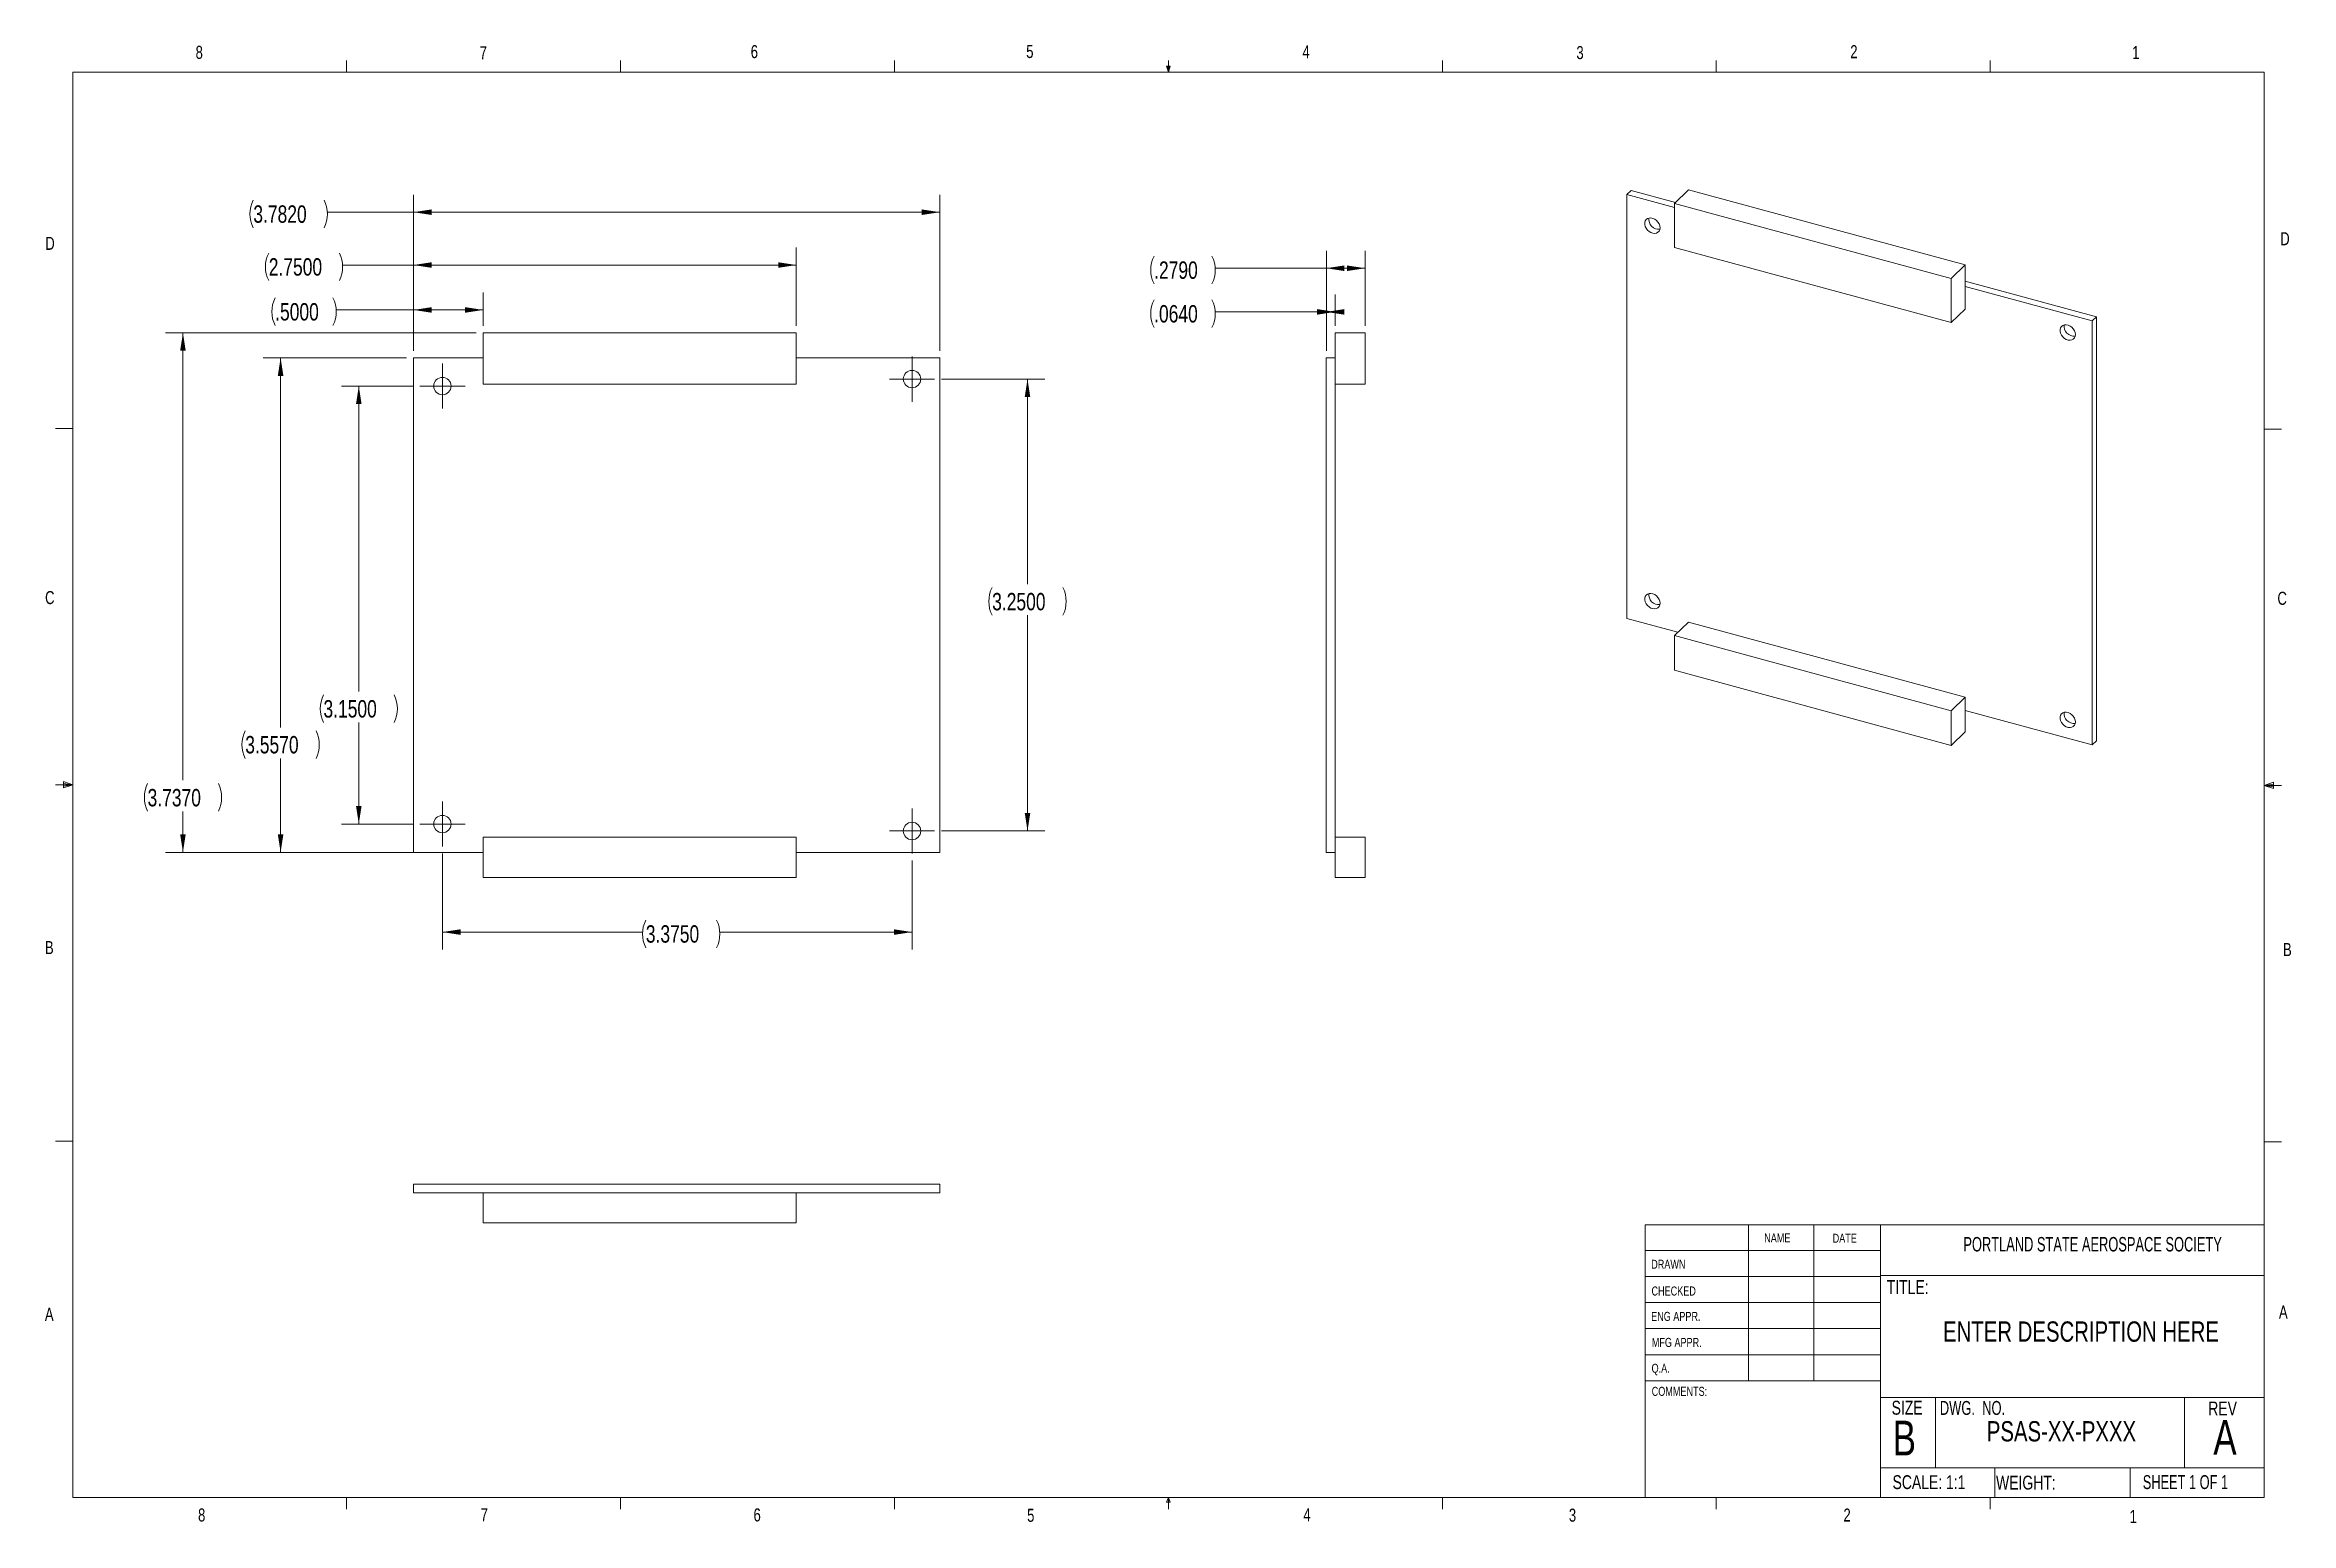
# Model space of a CAD drawing. Header units: inches. Extents: x 0.4 to 16.6, y 0.2 to 10.8.
import ezdxf

# ---------------------------------------------------------------- set-up
doc = ezdxf.new("R2010")
doc.units = ezdxf.units.IN
doc.header["$MEASUREMENT"] = 0
doc.layers.add('FORMAT', color=7, linetype='Continuous')
doc.styles.add('SLDTEXTSTYLE0', font='TXT', dxfattribs={"width": 0.75})
doc.styles.add('SLDTEXTSTYLE1', font='TXT', dxfattribs={"width": 0.663})
doc.styles.add('SLDTEXTSTYLE2', font='TXT', dxfattribs={"width": 0.694444})
doc.styles.add('SLDTEXTSTYLE3', font='TXT', dxfattribs={"width": 0.6875})
doc.dimstyles.new('SLDDIMSTYLE0', dxfattribs={"dimtxt": 0.125, "dimasz": 0.13, "dimexe": 0, "dimexo": 0.0625, "dimgap": 0.03125, "dimtad": 0, "dimtih": 1, "dimtoh": 1, "dimdec": 4, "dimrnd": 1e-09, "dimzin": 4, "dimdsep": 46, "dimtxsty": 'SLDTEXTSTYLE0', "dimsah": 1, "dimcen": 0.09, "dimadec": 0, "dimazin": 1, "dimtfac": 1, "dimtdec": 4, "dimtofl": 0, "dimtmove": 0, "dimatfit": 3, "dimfxl": 1, "dimfrac": 2, "dimtolj": 1, "dimtzin": 12, "dimarcsym": 0})

# ---------------------------------------------------------------- blocks, each defined once
blk = doc.blocks.new('*D1')
at = {"color": 7, "linetype": 'Continuous', "lineweight": 0}
for p, q in [((3.026, 8.588), (1.995, 8.588)), ((2.12, 8.588), (2.12, 5.93)), ((2.12, 5.031), (2.12, 5.707)), ((3.026, 5.031), (1.995, 5.031))]:
    blk.add_line(p, q, dxfattribs=at)
for centre, start, end in [((2.064, 5.806), 153.4349, 206.5651), ((2.176, 5.806), 333.4349, 26.5651)]:
    blk.add_arc(centre, 0.222, start, end, dxfattribs=at)
for points in [[(2.12, 8.588), (2.1, 8.458), (2.14, 8.458)], [(2.12, 5.031), (2.14, 5.161), (2.1, 5.161)]]:
    blk.add_solid(points, dxfattribs=at)
at = {"color": 7, "linetype": 'Continuous', "lineweight": 0, "insert": (1.866, 5.868, -0.136), "char_height": 0.125, "attachment_point": 1, "style": 'SLDTEXTSTYLE0'}
blk.add_mtext('3.5570', dxfattribs=at)
blk = doc.blocks.new('*D2')
at = {"color": 7, "linetype": 'Continuous', "lineweight": 0}
for p, q in [((3.076, 8.638), (3.076, 9.76)), ((6.858, 8.638), (6.858, 9.76)), ((3.076, 9.635), (2.455, 9.635)), ((6.858, 9.635), (3.076, 9.635))]:
    blk.add_line(p, q, dxfattribs=at)
for centre, start, end in [((2.122, 9.622), 153.4349, 206.5651), ((2.234, 9.622), 333.4349, 26.5651)]:
    blk.add_arc(centre, 0.222, start, end, dxfattribs=at)
for points in [[(3.076, 9.635), (3.206, 9.615), (3.206, 9.655)], [(6.858, 9.635), (6.728, 9.655), (6.728, 9.615)]]:
    blk.add_solid(points, dxfattribs=at)
at = {"color": 7, "linetype": 'Continuous', "lineweight": 0, "insert": (1.924, 9.684, -0.136), "char_height": 0.125, "attachment_point": 1, "style": 'SLDTEXTSTYLE0'}
blk.add_mtext('3.7820', dxfattribs=at)
blk = doc.blocks.new('*D3')
at = {"color": 7, "linetype": 'Continuous', "lineweight": 0}
for p, q in [((3.076, 8.638), (3.076, 9.057)), ((3.576, 8.818), (3.576, 9.057)), ((3.076, 8.932), (2.52, 8.932)), ((3.576, 8.932), (3.076, 8.932))]:
    blk.add_line(p, q, dxfattribs=at)
for centre, start, end in [((2.279, 8.919), 153.4349, 206.5651), ((2.298, 8.919), 333.4349, 26.5651)]:
    blk.add_arc(centre, 0.222, start, end, dxfattribs=at)
for points in [[(3.076, 8.932), (3.206, 8.912), (3.206, 8.952)], [(3.576, 8.932), (3.446, 8.952), (3.446, 8.912)]]:
    blk.add_solid(points, dxfattribs=at)
at = {"color": 7, "linetype": 'Continuous', "lineweight": 0, "insert": (2.081, 8.981, -0.136), "char_height": 0.125, "attachment_point": 1, "style": 'SLDTEXTSTYLE0'}
blk.add_mtext('.5000', dxfattribs=at)
blk = doc.blocks.new('*D4')
at = {"color": 7, "linetype": 'Continuous', "lineweight": 0}
for p, q in [((3.076, 8.638), (3.076, 9.38)), ((5.826, 8.818), (5.826, 9.38)), ((3.076, 9.255), (2.566, 9.255)), ((5.826, 9.255), (3.076, 9.255))]:
    blk.add_line(p, q, dxfattribs=at)
for centre, start, end in [((2.233, 9.242), 153.4349, 206.5651), ((2.344, 9.242), 333.4349, 26.5651)]:
    blk.add_arc(centre, 0.222, start, end, dxfattribs=at)
for points in [[(3.076, 9.255), (3.206, 9.235), (3.206, 9.275)], [(5.826, 9.255), (5.696, 9.275), (5.696, 9.235)]]:
    blk.add_solid(points, dxfattribs=at)
at = {"color": 7, "linetype": 'Continuous', "lineweight": 0, "insert": (2.035, 9.304, -0.136), "char_height": 0.125, "attachment_point": 1, "style": 'SLDTEXTSTYLE0'}
blk.add_mtext('2.7500', dxfattribs=at)
blk = doc.blocks.new('*D5')
at = {"color": 7, "linetype": 'Continuous', "lineweight": 0}
for p, q in [((3.526, 8.768), (1.293, 8.768)), ((1.418, 8.768), (1.418, 5.55)), ((1.418, 5.031), (1.418, 5.326)), ((3.526, 5.031), (1.293, 5.031))]:
    blk.add_line(p, q, dxfattribs=at)
for centre, start, end in [((1.363, 5.426), 153.4349, 206.5651), ((1.474, 5.426), 333.4349, 26.5651)]:
    blk.add_arc(centre, 0.222, start, end, dxfattribs=at)
for points in [[(1.418, 8.768), (1.398, 8.638), (1.438, 8.638)], [(1.418, 5.031), (1.438, 5.161), (1.398, 5.161)]]:
    blk.add_solid(points, dxfattribs=at)
at = {"color": 7, "linetype": 'Continuous', "lineweight": 0, "insert": (1.164, 5.487, -0.136), "char_height": 0.125, "attachment_point": 1, "style": 'SLDTEXTSTYLE0'}
blk.add_mtext('3.7370', dxfattribs=at)
blk = doc.blocks.new('*D6')
at = {"color": 7, "linetype": 'Continuous', "lineweight": 0}
for p, q in [((6.871, 8.435), (7.613, 8.435)), ((7.488, 8.435), (7.488, 6.96)), ((7.488, 5.185), (7.488, 6.736)), ((6.871, 5.185), (7.613, 5.185))]:
    blk.add_line(p, q, dxfattribs=at)
for centre, start, end in [((7.432, 6.836), 153.4349, 206.5651), ((7.544, 6.836), 333.4349, 26.5651)]:
    blk.add_arc(centre, 0.222, start, end, dxfattribs=at)
for points in [[(7.488, 8.435), (7.468, 8.305), (7.508, 8.305)], [(7.488, 5.185), (7.508, 5.315), (7.468, 5.315)]]:
    blk.add_solid(points, dxfattribs=at)
at = {"color": 7, "linetype": 'Continuous', "lineweight": 0, "insert": (7.234, 6.897, -0.136), "char_height": 0.125, "attachment_point": 1, "style": 'SLDTEXTSTYLE0'}
blk.add_mtext('3.2500', dxfattribs=at)
blk = doc.blocks.new('*D7')
at = {"color": 7, "linetype": 'Continuous', "lineweight": 0}
for p, q in [((3.071, 8.385), (2.557, 8.385)), ((2.682, 8.385), (2.682, 6.188)), ((2.682, 5.235), (2.682, 5.965)), ((3.071, 5.235), (2.557, 5.235))]:
    blk.add_line(p, q, dxfattribs=at)
for centre, start, end in [((2.627, 6.064), 153.4349, 206.5651), ((2.738, 6.064), 333.4349, 26.5651)]:
    blk.add_arc(centre, 0.222, start, end, dxfattribs=at)
for points in [[(2.682, 8.385), (2.662, 8.255), (2.702, 8.255)], [(2.682, 5.235), (2.702, 5.365), (2.662, 5.365)]]:
    blk.add_solid(points, dxfattribs=at)
at = {"color": 7, "linetype": 'Continuous', "lineweight": 0, "insert": (2.428, 6.126, -0.136), "char_height": 0.125, "attachment_point": 1, "style": 'SLDTEXTSTYLE0'}
blk.add_mtext('3.1500', dxfattribs=at)
blk = doc.blocks.new('*D8')
at = {"color": 7, "linetype": 'Continuous', "lineweight": 0}
for p, q in [((3.283, 5.022), (3.283, 4.333)), ((6.658, 4.972), (6.658, 4.333)), ((3.283, 4.458), (4.722, 4.458)), ((6.658, 4.458), (5.276, 4.458))]:
    blk.add_line(p, q, dxfattribs=at)
for centre, start, end in [((4.943, 4.445), 153.4349, 206.5651), ((5.055, 4.445), 333.4349, 26.5651)]:
    blk.add_arc(centre, 0.222, start, end, dxfattribs=at)
for points in [[(3.283, 4.458), (3.413, 4.438), (3.413, 4.478)], [(6.658, 4.458), (6.528, 4.478), (6.528, 4.438)]]:
    blk.add_solid(points, dxfattribs=at)
at = {"color": 7, "linetype": 'Continuous', "lineweight": 0, "insert": (4.745, 4.507, -0.136), "char_height": 0.125, "attachment_point": 1, "style": 'SLDTEXTSTYLE0'}
blk.add_mtext('3.3750', dxfattribs=at)
blk = doc.blocks.new('SW_CENTERMARKSYMBOL_0')
at = {"color": 0, "linetype": 'Continuous', "lineweight": 0}
for p, q in [((0, 0.1), (0, 0.1625)), ((-0.1, 0), (-0.1625, 0)), ((0, 0), (-0.1, 0)), ((0, 0), (0, 0.1)), ((0, 0), (0, -0.1)), ((0, 0), (0.1, 0)), ((0.1, 0), (0.1625, 0)), ((0, -0.1), (0, -0.1625))]:
    blk.add_line(p, q, dxfattribs=at)
blk = doc.blocks.new('SW_CENTERMARKSYMBOL_1')
at = {"color": 0, "linetype": 'Continuous', "lineweight": 0}
for p, q in [((0, 0.1), (0, 0.1625)), ((-0.1, 0), (-0.1625, 0)), ((0, 0), (-0.1, 0)), ((0, 0), (0, 0.1)), ((0, 0), (0, -0.1)), ((0, 0), (0.1, 0)), ((0.1, 0), (0.1625, 0)), ((0, -0.1), (0, -0.1625))]:
    blk.add_line(p, q, dxfattribs=at)
blk = doc.blocks.new('SW_CENTERMARKSYMBOL_2')
at = {"color": 0, "linetype": 'Continuous', "lineweight": 0}
for p, q in [((0, 0.1), (0, 0.1625)), ((-0.1, 0), (-0.1625, 0)), ((0, 0), (-0.1, 0)), ((0, 0), (0, 0.1)), ((0, 0), (0, -0.1)), ((0, 0), (0.1, 0)), ((0.1, 0), (0.1625, 0)), ((0, -0.1), (0, -0.1625))]:
    blk.add_line(p, q, dxfattribs=at)
blk = doc.blocks.new('SW_CENTERMARKSYMBOL_3')
at = {"color": 0, "linetype": 'Continuous', "lineweight": 0}
for p, q in [((0, 0.1), (0, 0.1625)), ((-0.1, 0), (-0.1625, 0)), ((0, 0), (-0.1, 0)), ((0, 0), (0, 0.1)), ((0, 0), (0, -0.1)), ((0, 0), (0.1, 0)), ((0.1, 0), (0.1625, 0)), ((0, -0.1), (0, -0.1625))]:
    blk.add_line(p, q, dxfattribs=at)
blk = doc.blocks.new('*D13')
at = {"color": 7, "linetype": 'Continuous', "lineweight": 0}
for p, q in [((9.636, 8.638), (9.636, 9.043)), ((9.7, 8.818), (9.7, 9.043)), ((9.636, 8.918), (8.837, 8.918)), ((9.7, 8.918), (9.636, 8.918))]:
    blk.add_line(p, q, dxfattribs=at)
for centre, start, end in [((8.596, 8.905), 153.4349, 206.5651), ((8.615, 8.905), 333.4349, 26.5651)]:
    blk.add_arc(centre, 0.222, start, end, dxfattribs=at)
for points in [[(9.7, 8.918), (9.569, 8.938), (9.569, 8.898)], [(9.636, 8.918), (9.765, 8.898), (9.765, 8.938)]]:
    blk.add_solid(points, dxfattribs=at)
at = {"color": 7, "linetype": 'Continuous', "lineweight": 0, "insert": (8.398, 8.967, 0.004), "char_height": 0.125, "attachment_point": 1, "style": 'SLDTEXTSTYLE0'}
blk.add_mtext('.0640', dxfattribs=at)
blk = doc.blocks.new('*D14')
at = {"color": 7, "linetype": 'Continuous', "lineweight": 0}
for p, q in [((9.636, 9.232), (8.837, 9.232)), ((9.636, 8.638), (9.636, 9.357)), ((9.915, 9.232), (9.636, 9.232)), ((9.915, 8.818), (9.915, 9.357))]:
    blk.add_line(p, q, dxfattribs=at)
for centre, start, end in [((8.596, 9.219), 153.4349, 206.5651), ((8.615, 9.219), 333.4349, 26.5651)]:
    blk.add_arc(centre, 0.222, start, end, dxfattribs=at)
for points in [[(9.636, 9.232), (9.765, 9.212), (9.765, 9.252)], [(9.915, 9.232), (9.784, 9.252), (9.784, 9.212)]]:
    blk.add_solid(points, dxfattribs=at)
at = {"color": 7, "linetype": 'Continuous', "lineweight": 0, "insert": (8.398, 9.281, 0.004), "char_height": 0.125, "attachment_point": 1, "style": 'SLDTEXTSTYLE0'}
blk.add_mtext('.2790', dxfattribs=at)

msp = doc.modelspace()

# ---------------------------------------------------------------- linework, layer by layer
at = {"color": 7, "linetype": 'Continuous', "lineweight": 0}
for p, q in [((2.59475, 10.64207), (2.59475, 10.72687)), ((4.5635, 10.64207), (4.5635, 10.72687)), ((6.53225, 10.64207), (6.53225, 10.72687)), ((8.501, 10.64207), (8.48775, 10.68401)), ((8.51356, 10.68401), (8.48775, 10.68401)), ((8.49396, 10.68401), (8.501, 10.64207)), ((8.501, 10.64207), (8.501, 10.72687)), ((8.501, 10.64207), (8.51356, 10.68401)), ((8.50591, 10.68401), (8.501, 10.64207)), ((10.46975, 10.64207), (10.46975, 10.72687)), ((12.4385, 10.64207), (12.4385, 10.72687)), ((14.40725, 10.64207), (14.40725, 10.72687)), ((0.62625, 10.64207), (16.37625, 10.64207)), ((0.62625, 10.64207), (0.62625, 0.39207)), ((16.37625, 0.39207), (16.37625, 10.64207)), ((0.62625, 8.07957), (0.50125, 8.07957)), ((16.37625, 8.07529), (16.50125, 8.07529)), ((0.62625, 5.51707), (0.50125, 5.51707)), ((0.55907, 5.54108), (0.55907, 5.49449)), ((0.62625, 5.51707), (0.55907, 5.54108)), ((0.62625, 5.51707), (0.55907, 5.52611)), ((0.62625, 5.51707), (0.55907, 5.50677)), ((0.62625, 5.51707), (0.55907, 5.49449)), ((16.37625, 5.51279), (16.44343, 5.5368)), ((16.37625, 5.51279), (16.44343, 5.52183)), ((16.37625, 5.51279), (16.50125, 5.51279)), ((16.37625, 5.51279), (16.44343, 5.49021)), ((16.37625, 5.51279), (16.44343, 5.50248)), ((16.44343, 5.5368), (16.44343, 5.49021)), ((0.62625, 2.95457), (0.50125, 2.95457)), ((16.37625, 2.95029), (16.50125, 2.95029)), ((11.92596, 2.3526), (16.37625, 2.3526)), ((11.92596, 2.3526), (11.92596, 0.39207)), ((12.66996, 2.3526), (12.66996, 1.23142)), ((13.13848, 2.3526), (13.13848, 1.23142)), ((13.61753, 2.3526), (13.61753, 0.39207)), ((11.92596, 2.16892), (13.61753, 2.16892)), ((11.92596, 1.98142), (13.61753, 1.98142)), ((13.61753, 1.98927), (16.37625, 1.98927)), ((11.92596, 1.79392), (13.61753, 1.79392)), ((13.61753, 1.60642), (11.92596, 1.60642)), ((13.61753, 1.41892), (11.92596, 1.41892)), ((13.61753, 1.23142), (11.92596, 1.23142)), ((13.61753, 1.11194), (16.37625, 1.11194)), ((14.01308, 1.11194), (14.01308, 0.60496)), ((15.80432, 1.11194), (15.80432, 0.60496)), ((13.61753, 0.60496), (16.37625, 0.60496)), ((14.44067, 0.60496), (14.44067, 0.39207)), ((15.41258, 0.60496), (15.41258, 0.39207)), ((16.37625, 0.39207), (0.62625, 0.39207)), ((2.59475, 0.39207), (2.59475, 0.30727)), ((4.5635, 0.39207), (4.5635, 0.30727)), ((6.53225, 0.39207), (6.53225, 0.30727)), ((8.48775, 0.3575), (8.501, 0.39207)), ((8.51356, 0.3575), (8.48775, 0.3575)), ((8.501, 0.39207), (8.501, 0.30727)), ((8.501, 0.39207), (8.51356, 0.3575)), ((10.46975, 0.39207), (10.46975, 0.30727)), ((12.4385, 0.39207), (12.4385, 0.30727)), ((14.40725, 0.39207), (14.40725, 0.30727))]:
    msp.add_line(p, q, dxfattribs=at)
at = {"color": 7, "linetype": 'Continuous', "lineweight": 15}
for p, q in [((11.79551, 9.76251), (11.82538, 9.79166)), ((11.79551, 9.76251), (11.79551, 6.71356)), ((12.13738, 9.66959), (11.79551, 9.76251)), ((12.14394, 9.70508), (11.82538, 9.79166)), ((12.13738, 9.69868), (12.23772, 9.79661)), ((14.12732, 9.15786), (12.13738, 9.69868)), ((12.13738, 9.69868), (12.13738, 9.38153)), ((14.22766, 9.25579), (12.23772, 9.79661)), ((12.13738, 9.38153), (14.12732, 8.8407)), ((14.12732, 9.15786), (14.22766, 9.25579)), ((14.22766, 9.1015), (14.22766, 9.25579)), ((14.12732, 8.8407), (14.12732, 9.15786)), ((15.17025, 8.8826), (14.22766, 9.13877)), ((14.22766, 8.93864), (14.22766, 9.1015)), ((15.14038, 8.85344), (14.22766, 9.1015)), ((14.12732, 8.8407), (14.22766, 8.93864)), ((15.14038, 8.85344), (15.17025, 8.8826)), ((15.17025, 5.83365), (15.17025, 8.8826)), ((5.82605, 8.7684), (3.57605, 8.7684)), ((3.57605, 8.7684), (3.57605, 8.3984)), ((5.82605, 8.3984), (5.82605, 8.7684)), ((9.9145, 8.7684), (9.6995, 8.7684)), ((9.6995, 8.7684), (9.6995, 8.5884)), ((9.9145, 8.7684), (9.9145, 8.3984)), ((15.14038, 5.8045), (15.14038, 8.85344)), ((3.07605, 8.5884), (3.07605, 5.0314)), ((3.57605, 8.5884), (3.07605, 8.5884)), ((6.85805, 8.5884), (5.82605, 8.5884)), ((6.85805, 5.0314), (6.85805, 8.5884)), ((9.6995, 8.5884), (9.6355, 8.5884)), ((9.6355, 8.5884), (9.6355, 5.0314)), ((9.6995, 8.5884), (9.6995, 5.0314)), ((3.57605, 8.3984), (5.82605, 8.3984)), ((9.9145, 8.3984), (9.6995, 8.3984)), ((11.79551, 6.71356), (12.16216, 6.61392)), ((12.13738, 6.58973), (12.23772, 6.68767)), ((14.22766, 6.14684), (12.23772, 6.68767)), ((14.12732, 6.04891), (12.13738, 6.58973)), ((12.13738, 6.58973), (12.13738, 6.34115)), ((12.13738, 6.34115), (14.12732, 5.80033)), ((14.12732, 6.04891), (14.22766, 6.14684)), ((14.22766, 6.05256), (14.22766, 6.14684)), ((14.12732, 5.80033), (14.12732, 6.04891)), ((14.22766, 6.05256), (15.14038, 5.8045)), ((14.22766, 5.89827), (14.22766, 6.05256)), ((14.12732, 5.80033), (14.22766, 5.89827)), ((15.14038, 5.8045), (15.17025, 5.83365)), ((3.07605, 5.0314), (3.57605, 5.0314)), ((5.82605, 5.1414), (3.57605, 5.1414)), ((3.57605, 5.1414), (3.57605, 4.8514)), ((5.82605, 4.8514), (5.82605, 5.1414)), ((5.82605, 5.0314), (6.85805, 5.0314)), ((9.6995, 5.0314), (9.6355, 5.0314)), ((9.9145, 5.1414), (9.6995, 5.1414)), ((9.6995, 5.0314), (9.6995, 4.8514)), ((9.9145, 5.1414), (9.9145, 4.8514)), ((3.57605, 4.8514), (5.82605, 4.8514)), ((9.9145, 4.8514), (9.6995, 4.8514)), ((3.07605, 2.58209), (3.07605, 2.64609)), ((6.85805, 2.64609), (3.07605, 2.64609)), ((6.85805, 2.58209), (6.85805, 2.64609)), ((3.57605, 2.58209), (3.07605, 2.58209)), ((3.57605, 2.36709), (3.57605, 2.58209)), ((5.82605, 2.58209), (3.57605, 2.58209)), ((5.82605, 2.36709), (5.82605, 2.58209)), ((6.85805, 2.58209), (5.82605, 2.58209)), ((5.82605, 2.36709), (3.57605, 2.36709))]:
    msp.add_line(p, q, dxfattribs=at)
at = {"color": 7, "linetype": 'Continuous', "lineweight": 15, "flags": 128}
for points in [[(12.03386, 9.52329), (12.03213, 9.53709), (12.02702, 9.55096), (12.01888, 9.56404), (12.0082, 9.5755), (11.99567, 9.58463), (11.98206, 9.59084), (11.96823, 9.59376), (11.95505, 9.59319), (11.94335, 9.58917), (11.93387, 9.58196), (11.92719, 9.57201), (11.92375, 9.55994), (11.92375, 9.54651), (11.92719, 9.53256), (11.93387, 9.51898), (11.94335, 9.50661), (11.95505, 9.49624), (11.96823, 9.48851), (11.98206, 9.48391), (11.99567, 9.48272), (12.0082, 9.48503), (12.01888, 9.49069), (12.02702, 9.49934), (12.03213, 9.51044), (12.03386, 9.52329)], [(15.01877, 8.75492), (15.01704, 8.76871), (15.01194, 8.78259), (15.00379, 8.79566), (14.99312, 8.80712), (14.98058, 8.81625), (14.96697, 8.82246), (14.95314, 8.82538), (14.93996, 8.82481), (14.92826, 8.8208), (14.91878, 8.81358), (14.9121, 8.80363), (14.90866, 8.79156), (14.90866, 8.77813), (14.9121, 8.76419), (14.91878, 8.75061), (14.92826, 8.73824), (14.93996, 8.72786), (14.95314, 8.72013), (14.96697, 8.71553), (14.98058, 8.71435), (14.99312, 8.71666), (15.00379, 8.72232), (15.01194, 8.73097), (15.01704, 8.74207), (15.01877, 8.75492)], [(12.03386, 6.82322), (12.03213, 6.83701), (12.02702, 6.85088), (12.01888, 6.86396), (12.0082, 6.87542), (11.99567, 6.88455), (11.98206, 6.89076), (11.96823, 6.89368), (11.95505, 6.89311), (11.94335, 6.88909), (11.93387, 6.88188), (11.92719, 6.87193), (11.92375, 6.85986), (11.92375, 6.84643), (11.92719, 6.83249), (11.93387, 6.8189), (11.94335, 6.80654), (11.95505, 6.79616), (11.96823, 6.78843), (11.98206, 6.78383), (11.99567, 6.78265), (12.0082, 6.78496), (12.01888, 6.79062), (12.02702, 6.79927), (12.03213, 6.81037), (12.03386, 6.82322)], [(15.01877, 5.96912), (15.01704, 5.98292), (15.01194, 5.99679), (15.00379, 6.00987), (14.99312, 6.02133), (14.98058, 6.03046), (14.96697, 6.03667), (14.95314, 6.03959), (14.93996, 6.03902), (14.92826, 6.035), (14.91878, 6.02779), (14.9121, 6.01784), (14.90866, 6.00577), (14.90866, 5.99234), (14.9121, 5.97839), (14.91878, 5.96481), (14.92826, 5.95244), (14.93996, 5.94207), (14.95314, 5.93434), (14.96697, 5.92974), (14.98058, 5.92855), (14.99312, 5.93086), (15.00379, 5.93652), (15.01194, 5.94517), (15.01704, 5.95627), (15.01877, 5.96912)]]:
    msp.add_lwpolyline(points, dxfattribs=at)
at = {"color": 7, "linetype": 'Continuous', "lineweight": 15}
for centre in [(3.28305, 8.3849), (6.65805, 8.4349), (3.28305, 5.2349), (6.65805, 5.1849)]:
    msp.add_circle(centre, 0.0625, dxfattribs=at)
for centre in [(12.02425, 9.58289), (15.00917, 8.81451), (12.02425, 6.88281), (15.00917, 6.02872)]:
    msp.add_arc(centre, 0.07066, 171.735159, 276.874908, dxfattribs=at)

# ---------------------------------------------------------------- block references
at = {"color": 7, "linetype": 'Continuous', "lineweight": 0}
for name, p in [('SW_CENTERMARKSYMBOL_1', (6.65805, 8.4349)), ('SW_CENTERMARKSYMBOL_0', (3.28305, 8.3849)), ('SW_CENTERMARKSYMBOL_3', (3.28305, 5.2349)), ('SW_CENTERMARKSYMBOL_2', (6.65805, 5.1849))]:
    msp.add_blockref(name, p, dxfattribs=at)

# ---------------------------------------------------------------- texts
for s, insert, char_height, attachment_point, style in [('8', (1.50909, 10.8315), 0.09375, 1, 'SLDTEXTSTYLE0'), ('7', (3.55099, 10.82866), 0.09375, 1, 'SLDTEXTSTYLE0'), ('6', (5.49869, 10.83675), 0.09375, 1, 'SLDTEXTSTYLE0'), ('5', (7.47869, 10.83729), 0.09375, 1, 'SLDTEXTSTYLE0'), ('4', (9.4643, 10.83566), 0.09375, 1, 'SLDTEXTSTYLE0'), ('3', (11.43273, 10.82952), 0.09375, 1, 'SLDTEXTSTYLE0'), ('2', (13.40099, 10.8362), 0.09375, 1, 'SLDTEXTSTYLE0'), ('1', (15.4274, 10.83007), 0.09375, 1, 'SLDTEXTSTYLE0'), ('D', (0.42861, 9.45755), 0.09375, 1, 'SLDTEXTSTYLE0'), ('D', (16.49132, 9.491), 0.09375, 1, 'SLDTEXTSTYLE0'), ('C', (0.42731, 6.91034), 0.09375, 1, 'SLDTEXTSTYLE0'), ('C', (16.47118, 6.90508), 0.09375, 1, 'SLDTEXTSTYLE0'), ('B', (0.4264, 4.39325), 0.09375, 1, 'SLDTEXTSTYLE0'), ('B', (16.51148, 4.37909), 0.09375, 1, 'SLDTEXTSTYLE0'), ('NAME', (12.7827, 2.29062), 0.065, 1, 'SLDTEXTSTYLE0'), ('DATE', (13.27448, 2.28888), 0.065, 1, 'SLDTEXTSTYLE0'), ('PORTLAND STATE AEROSPACE SOCIETY', (15.14297, 2.26516), 0.1041667, 2, 'SLDTEXTSTYLE1'), ('DRAWN', (11.9706, 2.10163), 0.065, 1, 'SLDTEXTSTYLE0'), ('TITLE:', (13.6634, 1.95479), 0.1, 1, 'SLDTEXTSTYLE0'), ('CHECKED', (11.97273, 1.90927), 0.065, 1, 'SLDTEXTSTYLE0'), ('A', (0.42601, 1.75585), 0.09375, 1, 'SLDTEXTSTYLE0'), ('ENG APPR.', (11.96984, 1.72675), 0.065, 1, 'SLDTEXTSTYLE0'), ('A', (16.48208, 1.77263), 0.09375, 1, 'SLDTEXTSTYLE0'), ('MFG APPR.', (11.97479, 1.53953), 0.065, 1, 'SLDTEXTSTYLE0'), ('Q.A.', (11.97317, 1.35361), 0.065, 1, 'SLDTEXTSTYLE0'), ('COMMENTS:', (11.97404, 1.18769), 0.065, 1, 'SLDTEXTSTYLE0'), ('SIZE', (13.69828, 1.08727), 0.1, 1, 'SLDTEXTSTYLE0'), ('DWG.  NO.', (14.04478, 1.08587), 0.1, 1, 'SLDTEXTSTYLE2'), ('REV', (15.97408, 1.08197), 0.1, 1, 'SLDTEXTSTYLE0'), ('B', (13.70617, 0.94421), 0.25, 1, 'SLDTEXTSTYLE0'), ('SCALE: 1:1', (13.70494, 0.5521), 0.1, 1, 'SLDTEXTSTYLE0'), ('WEIGHT:', (14.44869, 0.54868), 0.1, 1, 'SLDTEXTSTYLE0'), ('SHEET 1 OF 1', (15.50345, 0.55242), 0.1, 1, 'SLDTEXTSTYLE3'), ('8', (1.52677, 0.31296), 0.09375, 1, 'SLDTEXTSTYLE0'), ('7', (3.55743, 0.31326), 0.09375, 1, 'SLDTEXTSTYLE0'), ('6', (5.51883, 0.31366), 0.09375, 1, 'SLDTEXTSTYLE0'), ('5', (7.48512, 0.31059), 0.09375, 1, 'SLDTEXTSTYLE0'), ('4', (9.47012, 0.31372), 0.09375, 1, 'SLDTEXTSTYLE0'), ('3', (11.37877, 0.31162), 0.09375, 1, 'SLDTEXTSTYLE0'), ('2', (13.3523, 0.31244), 0.09375, 1, 'SLDTEXTSTYLE0'), ('1', (15.40832, 0.30137), 0.09375, 1, 'SLDTEXTSTYLE0')]:
    msp.add_mtext(s, dxfattribs=dict(at, insert=insert, char_height=char_height, attachment_point=attachment_point, style=style))
at = {"layer": 'FORMAT', "color": 7, "attachment_point": 2, "style": 'SLDTEXTSTYLE0'}
for s, insert, char_height in [('ENTER DESCRIPTION HERE', (15.05949, 1.65804), 0.1458333), ('PSAS-XX-PXXX', (14.919, 0.94078), 0.1458333), ('A', (16.09409, 0.94969), 0.25)]:
    msp.add_mtext(s, dxfattribs=dict(at, insert=insert, char_height=char_height))

# ---------------------------------------------------------------- dimensions: what is measured, and where the dimension line sits
at = {"color": 7, "linetype": 'Continuous', "lineweight": 0}
for base, p1, p2, picture, middle in [((6.85805, 9.63454), (3.07605, 8.5884), (6.85805, 8.5884), '*D2', (2.17797, 9.63454)), ((5.82605, 9.25457), (3.07605, 8.5884), (5.82605, 8.7684), '*D4', (2.28865, 9.25457)), ((9.9145, 9.23158), (9.6355, 8.5884), (9.9145, 8.7684), '*D14', (8.60536, 9.23158)), ((3.57605, 8.93181), (3.07605, 8.5884), (3.57605, 8.7684), '*D3', (2.28865, 8.93181)), ((9.6355, 8.91773), (9.6995, 8.7684), (9.6355, 8.5884), '*D13', (8.60536, 8.91773)), ((3.28305, 4.4577), (6.65805, 5.0224), (3.28305, 5.0724), '*D8', (4.99905, 4.4577))]:
    dim = msp.add_linear_dim(base=base, p1=p1, p2=p2, text='(<>)', dimstyle='SLDDIMSTYLE0', dxfattribs=at)
    dim.commit()
    dim.dimension.update_dxf_attribs({"geometry": picture, "text_midpoint": middle, "dimtype": 160})
for base, p1, p2, picture, middle in [((1.41845, 5.0314), (3.57605, 8.7684), (3.57605, 5.0314), '*D5', (1.41845, 5.4382)), ((2.12001, 5.0314), (3.07605, 8.5884), (3.07605, 5.0314), '*D1', (2.12001, 5.81857)), ((7.48798, 5.1849), (6.82055, 8.4349), (6.82055, 5.1849), '*D6', (7.48798, 6.84827)), ((2.68235, 5.2349), (3.12055, 8.3849), (3.12055, 5.2349), '*D7', (2.68235, 6.07643))]:
    dim = msp.add_linear_dim(base=base, p1=p1, p2=p2, angle=90, text='(<>)', dimstyle='SLDDIMSTYLE0', dxfattribs=at)
    dim.commit()
    dim.dimension.update_dxf_attribs({"geometry": picture, "text_midpoint": middle, "dimtype": 160})

doc.saveas('drawing.dxf')
